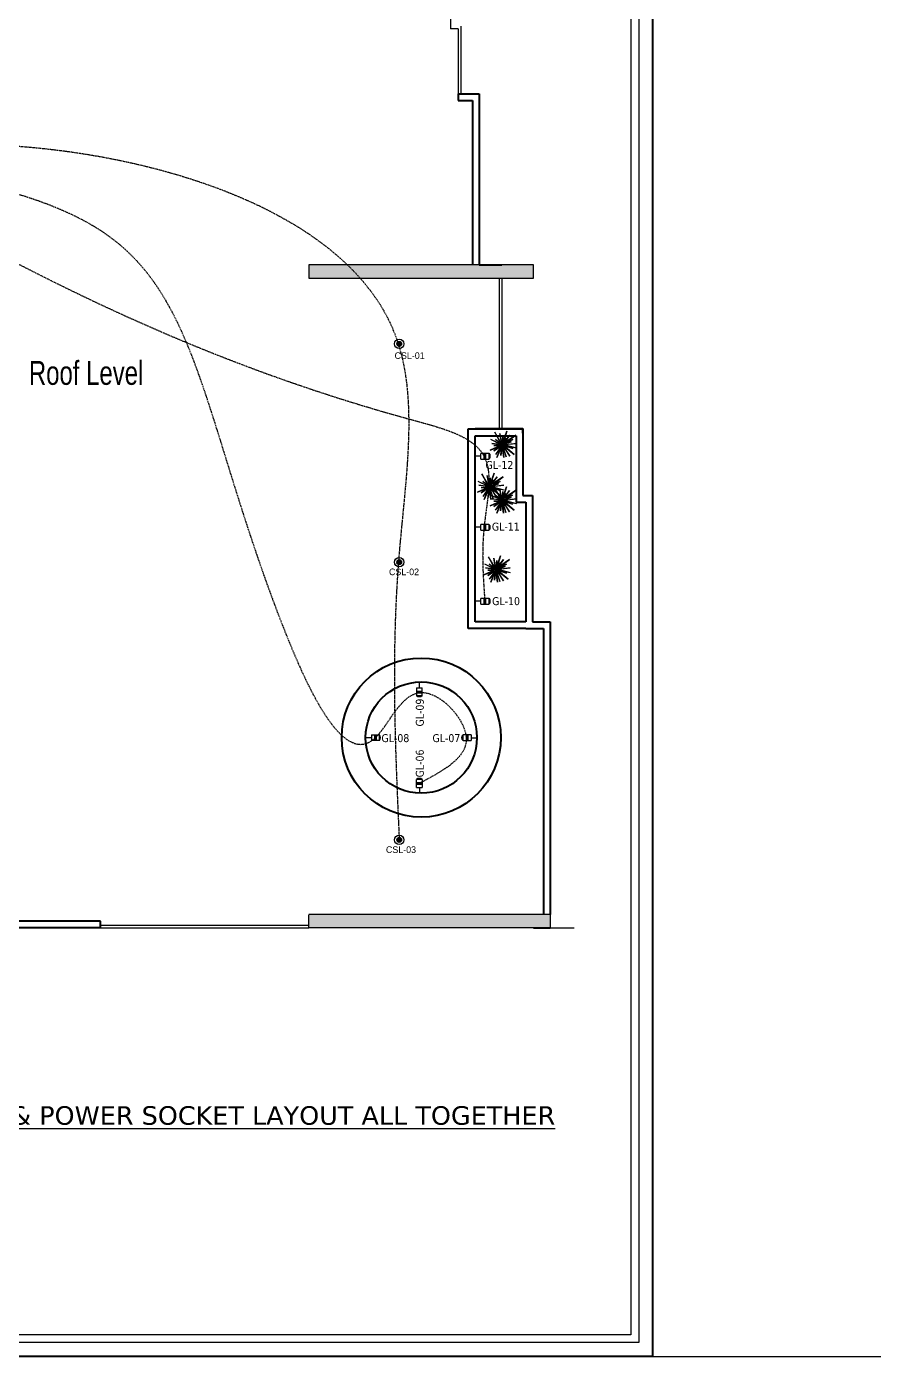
# Model space of a CAD drawing. Header units: inches. Extents: x 109699 to 44449955, y -10987 to 15824140.
# Drawn here: x 201168 to 201807, y -4569 to -3566 of the extents above; entities that cross this region are included whole.
import ezdxf

# ---------------------------------------------------------------- set-up
doc = ezdxf.new("R2010")
doc.units = ezdxf.units.IN
doc.header["$LTSCALE"] = 5
doc.header["$MEASUREMENT"] = 0
doc.linetypes.add('ACAD_ISO03W100', pattern=[30, 12, -18])
doc.linetypes.add('DASHED2', pattern=[0.375, 0.25, -0.125])
doc.layers.get('0').update_dxf_attribs({"color": 123})
doc.layers.get('Defpoints').update_dxf_attribs({"lineweight": 5})
for name, color, linetype, lineweight in [('@NORMAL', 7, 'Continuous', 5), ('dotted', 8, 'ACAD_ISO03W100', 5), ('E-BK', 1, 'Continuous', 15), ('E-Con-Point', 5, 'DASHED2', 13), ('E-CSL-Ceiling-Sport-Light', 191, 'Continuous', 13), ('ha', 252, 'Continuous', 5), ('Plant', 94, 'Continuous', 0), ('Railling', 8, 'Continuous', 5), ('Text', 7, 'Continuous', 0), ('WALL-1', 8, 'Continuous', 9)]:
    doc.layers.add(name, color=color, linetype=linetype, lineweight=lineweight)
doc.layers.add('T', color=8, linetype='Continuous')
doc.styles.add('AR8', font='swisscl.ttf')
doc.styles.add('MtXpl_Tahoma', font='tahoma.ttf')
doc.styles.get("Standard").update_dxf_attribs({"font": 'times.ttf'})
doc.styles.add('style2', font='ARIALN.TTF', dxfattribs={"width": 0.75, "height": 3})
pattern_1 = [(50, (622.672, -39157.6515), (7.17260183, -0.62752135), [0.75, -8.25]), (355, (622.672, -39157.6515), (-1.38751334, 7.52192134), [0.6, -6.6]), (100.4514445, (623.27, -39157.704), (5.78508847, 6.8943999), [0.63740192, -7.01142112]), (46.1842, (622.672, -39155.6515), (10.6724133, -1.6551928), [1.125, -12.375]), (96.6356355, (623.561, -39155.789), (9.34661946, 9.741186), [0.9561034, -10.5171376]), (351.184164, (622.672, -39155.652), (9.34661945, 9.741186), [0.9, -9.9]), (21, (623.672, -39156.1515), (5.96907052, -4.0261889), [0.75, -8.25]), (326, (623.672, -39156.1515), (2.43315332, 7.25150045), [0.6, -6.6]), (71.4514447, (624.1695, -39156.487), (8.40222377, 3.22531153), [0.6374019, -7.01142112]), (37.5, (622.672, -39157.6515), (0.121598553, 3.328938538), [0, -6.52, 0, -6.7, 0, -6.625]), (7.5, (622.672, -39157.6515), (2.630695374, 3.94411712), [0, -3.82, 0, -6.37, 0, -2.525]), (327.5, (620.442, -39157.6515), (5.33822436, -0.225548717), [0, -2.5, 0, -7.8, 0, -10.35]), (317.5, (619.442, -39157.6515), (5.83186169, 1.00104982), [0, -3.25, 0, -5.18, 0, -7.35])]

# ---------------------------------------------------------------- blocks, each defined once
blk = doc.blocks.new('zxczxczxcz')
at = {"layer": '@NORMAL'}
for points in [[(177327.5, -15450.1), (175295.2, -15450.1), (175295.2, -14276.8), (177327.5, -14276.8)], [(177319.9, -15442.5), (175302.8, -15442.5), (175302.8, -14284.5), (177319.9, -14284.5)]]:
    blk.add_lwpolyline(points, close=True, dxfattribs=at)
at = {"layer": 'WALL-1', "lineweight": 30}
blk.add_line((177340.9, -14263.5), (177340.9, -15463.5), dxfattribs=at)
blk.add_lwpolyline([(177340.9, -15463.5), (175281.8, -15463.5), (175281.8, -14263.5), (177340.9, -14263.5)], close=True, dxfattribs=at)
blk = doc.blocks.new('TREEN')
at = {"color": 250, "linetype": 'ByBlock'}
for p, q in [((-87, 121), (-361, 499)), ((-8, 75), (-55, 527)), ((0, 0), (111, 527)), ((-83, 28), (-499, 166)), ((0, 0), (-416, -83)), ((0, 0), (-361, 277)), ((0, 0), (-333, 28)), ((0, 0), (-250, 139)), ((0, 0), (-194, 388)), ((0, 0), (-194, -416)), ((0, 0), (-194, -250)), ((0, 0), (-111, 333)), ((0, 0), (-55, -388)), ((0, 0), (139, 388)), ((0, 0), (444, 139)), ((0, 0), (471, 55)), ((0, 0), (28, -305)), ((31, 21), (416, 277)), ((35, 43), (361, 444)), ((-60, -35), (-471, -277)), ((27, -4), (388, -55)), ((28, -63), (194, -444)), ((34, -24), (361, -250)), ((50, -68), (222, -305)), ((63, -26), (471, -194))]:
    blk.add_line(p, q, dxfattribs=at)
at = {"color": 0, "linetype": 'ByBlock'}
for p, q in [((-361, 499), (-65, 55)), ((-55, 527), (0, 111)), ((0, 111), (111, 527)), ((-499, 166), (-139, 55)), ((-361, 277), (-65, 55)), ((-333, 28), (-83, 28)), ((-250, 139), (-139, 55)), ((-194, 388), (-87, 121)), ((-111, 333), (-8, 75)), ((-65, 55), (-28, 28)), ((-65, 55), (-28, 28)), ((471, 55), (27, -4)), ((444, 139), (31, 21)), ((416, 277), (35, 43)), ((361, 444), (61, 98)), ((139, 388), (61, 98)), ((-471, -277), (-93, -88)), ((-416, -83), (-60, -35)), ((-28, -83), (-194, -416)), ((-194, -250), (-93, -88)), ((-93, -88), (-60, -35)), ((-93, -88), (-60, -35)), ((-55, -388), (-28, -83)), ((28, -305), (28, -63)), ((222, -305), (34, -24)), ((194, -444), (50, -68)), ((388, -55), (63, -26)), ((471, -194), (111, -55)), ((111, -55), (361, -250))]:
    blk.add_line(p, q, dxfattribs=at)
blk = doc.blocks.new('bs')
at = {"layer": 'E-BK'}
for p, q in [((-793.6, 1425.5), (-793.6, 1433.5)), ((-787.9, 1433.5), (-793.6, 1433.5)), ((-793.6, 1425.5), (-787.9, 1425.5)), ((-790.7, 1425.5), (-790.7, 1419.6)), ((-787.9, 1433.5), (-787.9, 1425.5))]:
    blk.add_line(p, q, dxfattribs=at)
at = {"layer": 'E-BK', "color": 5}
for p, q in [((-793.6, 1430.4), (-787.9, 1430.4)), ((-793.6, 1429.5), (-787.9, 1429.5)), ((-793.6, 1428.7), (-787.9, 1428.7))]:
    blk.add_line(p, q, dxfattribs=at)
at = {"layer": 'E-BK'}
blk.add_arc((-790.7, 1430.2), 4.36, 48.7267, 131.2733, dxfattribs=at)
blk = doc.blocks.new('IC')
h = blk.add_hatch()
h.set_pattern_fill('ANSI37', color=256, scale=5, style=0)
h.set_pattern_definition([(45, (-31987.5, 39264), (-0.441941738, 0.441941738), []), (135, (-31987.5, 39264), (-0.441941738, -0.441941738), [])])
h.paths.add_polyline_path([(-28.4, 23.9, 1), (-35.6, 23.9, 1)])
for radius in [7.12, 3.56]:
    blk.add_circle((-32, 23.9), radius)

msp = doc.modelspace()

# ---------------------------------------------------------------- hatches: boundary and pattern name
at = {"layer": 'ha'}
h = msp.add_hatch(dxfattribs=at)
h.set_pattern_fill('AR-CONC', color=256)
h.set_pattern_definition(pattern_1)
h.paths.add_polyline_path([(201381, -3755.5), (201550.5, -3755.5), (201550.5, -3745.5), (201381, -3745.5)])
h = msp.add_hatch(dxfattribs=at)
h.set_pattern_fill('AR-CONC', color=256)
h.set_pattern_definition(pattern_1)
h.paths.add_polyline_path([(201563, -4235.6), (201381, -4235.6), (201381, -4240.6), (201381, -4245.6), (201563, -4245.6)])

# ---------------------------------------------------------------- linework, layer by layer
at = {"layer": 'Defpoints', "ltscale": 0.5}
msp.add_ray((184484.9, -4568.8), (1, 0), dxfattribs=at)
at = {"layer": 'dotted'}
msp.add_line((201563, -4245.7, -0.1), (201581, -4245.7, -0.1), dxfattribs=at)
at = {"layer": 'E-Con-Point', "ltscale": 0.5}
for points in [[(201005.4, -3663.3, 0.1), (201253.3, -3382.9, 0), (201432.4, -3274.4, 0), (201433, -3324.7, 0), (201431.9, -3396.6, 0), (201433.1, -3475.6, 0.2)], [(201007.9, -3660.1, 0.1), (201167.4, -3656.5), (201446.5, -3799.7), (201449, -3963.6), (201449.1, -4179.3, 0.2)], [(201007.9, -3660.1, 0.1), (201458.9, -3862.5), (201513.1, -3889.9, 0.2), (201513.1, -3943.4, 0.2), (201513.7, -3999.2, 0.2)], [(201010.7, -3663.2, 0.1), (201227.4, -3722), (201357.4, -4008), (201431.2, -4102.1, 0), (201464.2, -4068.2, 0), (201499.6, -4102.1, 0), (201464.2, -4136.7, 0)]]:
    msp.add_spline(points, degree=3, dxfattribs=at)
at = {"layer": 'Railling'}
for p, q in [((201487.8, -3540.6, -0.2), (201487.8, -3567.6, -0.2)), ((201493.5, -3567.6, -0.2), (201487.8, -3567.6, -0.2)), ((201493.5, -3567.6, 0), (201493.5, -3616.6, 0)), ((201495.5, -3565.6, 0), (201495.5, -3616.6, 0)), ((201524.5, -3755.5, 0), (201524.5, -3869.1, 0)), ((201526.5, -3755.5, -0.1), (201526.5, -3869.1, 0)), ((201223.7, -4243.6, 0), (201381, -4243.6, 0)), ((201223.7, -4245.6, 0), (201381, -4245.6, 0))]:
    msp.add_line(p, q, dxfattribs=at)
at = {"layer": 'WALL-1', "lineweight": 30}
for p, q in [((201493.5, -3616.6, -0.1), (201509.3, -3616.6, -0.1)), ((201493.5, -3616.6, -0.1), (201493.5, -3621.6, -0.1)), ((201509.3, -3616.6, -0.1), (201509.3, -3745.5, -0.1)), ((201493.5, -3621.6, -0.1), (201504.3, -3621.6, -0.1)), ((201504.3, -3621.6, -0.1), (201504.3, -3745.5, 0)), ((201509.3, -3745.5, -0.1), (201526.5, -3745.5, -0.1)), ((201501, -4019.8, 0), (201501, -3869.1, 0)), ((201501, -3869.1, 0), (201521.5, -3869.1, 0)), ((201521.5, -3869.1, -0.1), (201542.3, -3869.1, -0.1)), ((201542.3, -3869.1, -0.1), (201542.3, -3919.6, -0.1)), ((201506.3, -4014.8), (201506.3, -3874.4)), ((201537.3, -3874.4, -0.1), (201537.3, -3924.6, -0.1)), ((201542.3, -3919.6, -0.1), (201549.7, -3919.6, -0.1)), ((201549.7, -3919.6, -0.1), (201549.7, -4014.8, -0.1)), ((201537.3, -3924.6, -0.1), (201544.7, -3924.6, -0.1)), ((201544.7, -3924.6, -0.1), (201544.7, -4014.8, -0.1)), ((201544.7, -4019.8, -0.1), (201501, -4019.8, -0.1)), ((201544.7, -4014.8, -0.1), (201506.3, -4014.8, -0.1)), ((201544.7, -4019.8, -0.1), (201558, -4019.8, -0.1)), ((201549.7, -4014.8, -0.1), (201563, -4014.8, -0.1)), ((201558, -4019.8, -0.1), (201558, -4235.6, -0.1)), ((201563, -4014.8, -0.1), (201563, -4235.6, -0.1)), ((201223.7, -4240.6, -0.1), (201103.7, -4240.6, -0.1)), ((201223.7, -4245.6, 0), (201223.7, -4240.6, 0)), ((201223.7, -4245.6, -0.1), (201098.7, -4245.6, -0.1)), ((201550.5, -4245.7, -0.1), (201563, -4245.7, -0.1))]:
    msp.add_line(p, q, dxfattribs=at)
at = {"layer": 'WALL-1'}
for p, q in [((201563, -4235.6, -0.1), (201381, -4235.6, -0.1)), ((201381, -4245.6, 0), (201381, -4235.7, 0)), ((201563, -4235.6, -0.1), (201563, -4245.7, -0.1)), ((201563, -4245.6, -0.1), (201381, -4245.6, -0.1))]:
    msp.add_line(p, q, dxfattribs=at)
at = {"layer": 'WALL-1', "elevation": 0}
msp.add_lwpolyline([(201381, -3755.5), (201550.5, -3755.5), (201550.5, -3745.5), (201381, -3745.5)], close=True, dxfattribs=at)
at = {"layer": 'WALL-1', "lineweight": 30}
msp.add_lwpolyline([(201542.3, -3872.6), (201542.3, -3872.6), (201542.3, -3869.1), (201506.3, -3869.1)], dxfattribs=at)
at = {"layer": 'WALL-1', "lineweight": 30, "elevation": 0.1}
msp.add_lwpolyline([(201506.3, -3874.4), (201537.3, -3874.4)], dxfattribs=at)
at = {"layer": 'WALL-1', "lineweight": 30}
for radius in [60, 42]:
    msp.add_circle((201465.7, -4102.1, -0.2), radius, dxfattribs=at)

# ---------------------------------------------------------------- block references
at = {"layer": 'E-BK', "color": 5}
for p, xscale, yscale, zscale, rotation in [((200437.5, -3294.5, 0.2), -0.7528878284414805, 0.7528878284501843, 0.7528878284442684, 269.9991720482258), ((200437.5, -3348.1, 0.2), -0.7528878284414805, 0.7528878284501843, 0.7528878284442684, 269.9991720482258), ((200437.5, -3403.9, 0.2), -0.7528878284414805, 0.7528878284501843, 0.7528878284442684, 269.9991720482258), ((202059.6, -2991.4, 0), -0.7528878284414805, 0.7528878284501843, 0.7528878284442684, 179.9991720482257), ((200354.9, -4697.5, 0), 0.7528878284414805, 0.7528878284414805, 0.7528878284414805, 270.0008279517743), ((202576.5, -4697.5, 0), -0.7528878284414805, 0.7528878284414805, 0.7528878284414805, 89.99917204822574), ((202059.6, -5212.9, 0), 0.7528878284414805, 0.7528878284414805, 0.7528878284414805, 0.0008279517742657416)]:
    msp.add_blockref('bs', p, dxfattribs=dict(at, xscale=xscale, yscale=yscale, zscale=zscale, rotation=rotation))
at = {"layer": 'E-CSL-Ceiling-Sport-Light', "xscale": 0.5001447178050512, "yscale": 0.5001447178050512, "zscale": 0.5001447178050512, "rotation": 162.0000000000001}
for p in [(201437.6, -3788.8, 0.2), (201437.6, -3788.8, 0.2), (201437.6, -3953.5, 0.2), (201437.6, -3953.4, 0.2), (201437.6, -4162.9, 0.2), (201437.6, -4162.9, 0.2)]:
    msp.add_blockref('IC', p, dxfattribs=at)
at = {"layer": 'Plant', "xscale": 0.02049739999347366, "yscale": 0.02049739999347366, "zscale": 0.02049739999347366, "rotation": 270}
for p in [(201526.8, -3881.3, 0), (201517.2, -3912.9, 0), (201526.7, -3923.2, 0), (201522.1, -3975.3, 0)]:
    msp.add_blockref('TREEN', p, dxfattribs=at)
at = {"layer": 'WALL-1', "linetype": 'Continuous', "xscale": 0.7745455872000001, "yscale": 0.7745455872000001, "zscale": 0.7745455872000001, "rotation": 270}
msp.add_blockref('zxczxczxcz', (212687.8, 132789.8), dxfattribs=at)

# ---------------------------------------------------------------- texts
at = {"layer": 'E-CSL-Ceiling-Sport-Light', "char_height": 5, "width": 24.085, "attachment_point": 1}
for s, insert in [('{\\fCentury Gothic|b0|i0|c0|p34;CSL-01}', (201445.6, -3811.5)), ('{\\fCentury Gothic|b0|i0|c0|p34;CSL-02}', (201441.4, -3974.6)), ('{\\fCentury Gothic|b0|i0|c0|p34;CSL-03}', (201439.1, -4184.1))]:
    msp.add_mtext(s, dxfattribs=dict(at, insert=insert))
at = {"layer": 'T', "insert": (201166.2, -3836.3), "char_height": 18, "width": 220.75, "attachment_point": 8, "style": 'style2'}
msp.add_mtext('\\pi93.384;{\\fCentury Gothic|b0|i0|c0|p34;Roof Level}', dxfattribs=at)
at = {"layer": 'Text', "style": 'MtXpl_Tahoma'}
for s, rotation, p in [('GL-12', 360, (201514.2, -3899.5, 0)), ('GL-11', 360, (201519, -3946, 0)), ('GL-10', 360, (201519.2, -4002.2, 0)), ('GL-09', 90, (201467.6, -4093.7, 0)), ('GL-06', 90, (201467.6, -4132.1, 0))]:
    msp.add_text(s, height=6, rotation=rotation, dxfattribs=at).set_placement(p)
for s, p in [('GL-08', (201435.7, -4105.5, 0)), ('GL-07', (201474.2, -4105.5, 0))]:
    msp.add_text(s, height=6, dxfattribs=at).set_placement(p)
at = {"layer": 'Text', "insert": (200925.8, -4380.1, 1328.9), "char_height": 14, "width": 856.591, "attachment_point": 1, "style": 'AR8'}
msp.add_mtext('\\A1;{\\fVerdana|b0|i0|c0|p34;\\LELECTRICAL LIGHT,FAN & POWER SOCKET LAYOUT ALL TOGETHER }', dxfattribs=at)

doc.saveas('drawing.dxf')
